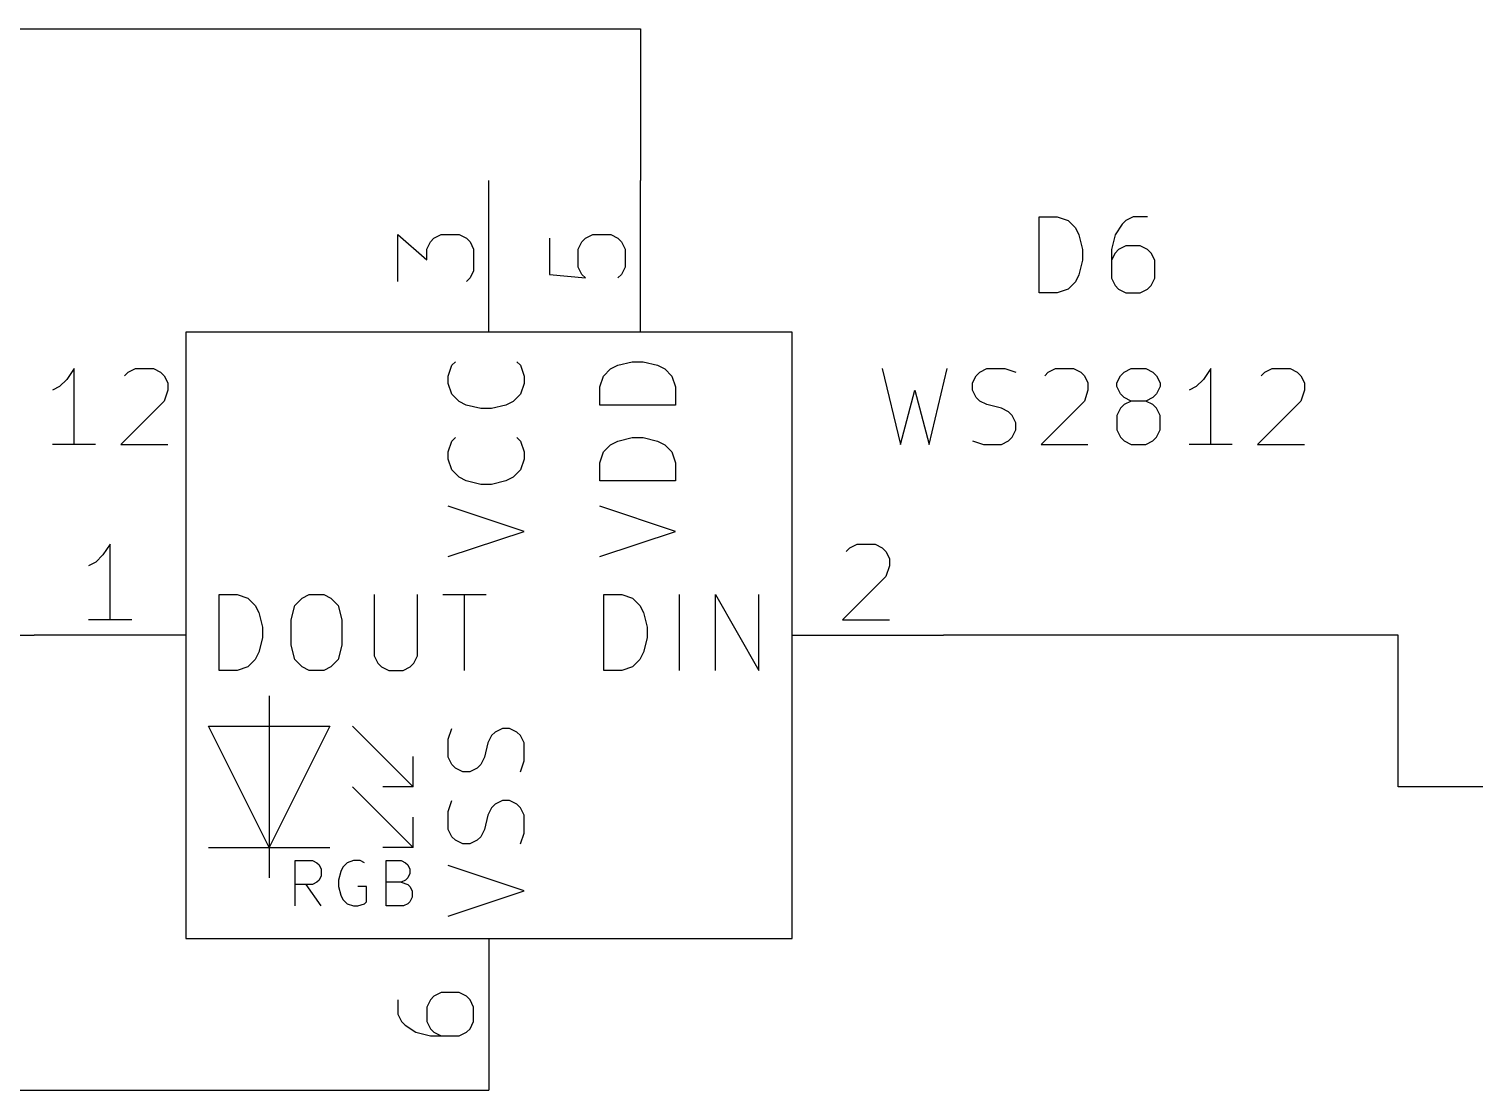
# Model space of a CAD drawing. Extents: x 0.4 to 11.3, y -7.9 to -0.4.
# Drawn here: x 4.846 to 5.8, y -3.75 to -3.05 of the extents above; entities that cross this region are included whole.
import ezdxf

# ---------------------------------------------------------------- set-up
doc = ezdxf.new("R2010")
doc.units = 0
doc.header["$MEASUREMENT"] = 0
for name, color, linetype in [('CYAN2', 4, 'CONTINUOUS'), ('GREEN3', 91, 'CONTINUOUS'), ('LYELLOW', 51, 'CONTINUOUS'), ('RED2', 1, 'CONTINUOUS'), ('RED3', 11, 'CONTINUOUS')]:
    doc.layers.add(name, color=color, linetype=linetype)

msp = doc.modelspace()

# ---------------------------------------------------------------- linework, layer by layer
at = {"layer": 'CYAN2', "linetype": 'CONTINUOUS'}
for p, q in [((5.51309, -3.22404), (5.51309, -3.17404)), ((5.51309, -3.17404), (5.525, -3.17404)), ((5.51309, -3.22404), (5.51309, -3.17404)), ((5.51309, -3.17404), (5.525, -3.17404)), ((5.525, -3.17404), (5.53214, -3.17642)), ((5.525, -3.17404), (5.53214, -3.17642)), ((5.575, -3.17404), (5.57024, -3.17642)), ((5.575, -3.17404), (5.57024, -3.17642)), ((5.58452, -3.17404), (5.575, -3.17404)), ((5.58452, -3.17404), (5.575, -3.17404)), ((5.53214, -3.17642), (5.5369, -3.18119)), ((5.53214, -3.17642), (5.5369, -3.18119)), ((5.5369, -3.18119), (5.53928, -3.18594)), ((5.5369, -3.18119), (5.53928, -3.18594)), ((5.56785, -3.1788), (5.56309, -3.18594)), ((5.56785, -3.1788), (5.56309, -3.18594)), ((5.57024, -3.17642), (5.56785, -3.1788)), ((5.57024, -3.17642), (5.56785, -3.1788)), ((5.53928, -3.18594), (5.54166, -3.19547)), ((5.53928, -3.18594), (5.54166, -3.19547)), ((5.56309, -3.18594), (5.56071, -3.19547)), ((5.56309, -3.18594), (5.56071, -3.19547)), ((5.57024, -3.19309), (5.56547, -3.19547)), ((5.57024, -3.19309), (5.56547, -3.19547)), ((5.57976, -3.19309), (5.57024, -3.19309)), ((5.57976, -3.19309), (5.57024, -3.19309)), ((5.58452, -3.19547), (5.57976, -3.19309)), ((5.58452, -3.19547), (5.57976, -3.19309)), ((5.54166, -3.20261), (5.53928, -3.21213)), ((5.54166, -3.20261), (5.53928, -3.21213)), ((5.54166, -3.19547), (5.54166, -3.20261)), ((5.54166, -3.19547), (5.54166, -3.20261)), ((5.56071, -3.19547), (5.56071, -3.21452)), ((5.56071, -3.19547), (5.56071, -3.21452)), ((5.56309, -3.19785), (5.56071, -3.20261)), ((5.56309, -3.19785), (5.56071, -3.20261)), ((5.56547, -3.19547), (5.56309, -3.19785)), ((5.56547, -3.19547), (5.56309, -3.19785)), ((5.5869, -3.19785), (5.58452, -3.19547)), ((5.5869, -3.19785), (5.58452, -3.19547)), ((5.58928, -3.20261), (5.5869, -3.19785)), ((5.58928, -3.20261), (5.5869, -3.19785)), ((5.58928, -3.21452), (5.58928, -3.20261)), ((5.58928, -3.21452), (5.58928, -3.20261)), ((5.53928, -3.21213), (5.5369, -3.2169)), ((5.53928, -3.21213), (5.5369, -3.2169)), ((5.53214, -3.22166), (5.525, -3.22404)), ((5.53214, -3.22166), (5.525, -3.22404)), ((5.5369, -3.2169), (5.53214, -3.22166)), ((5.5369, -3.2169), (5.53214, -3.22166)), ((5.56071, -3.21452), (5.56309, -3.21928)), ((5.56071, -3.21452), (5.56309, -3.21928)), ((5.56309, -3.21928), (5.56547, -3.22166)), ((5.56309, -3.21928), (5.56547, -3.22166)), ((5.56547, -3.22166), (5.57024, -3.22404)), ((5.56547, -3.22166), (5.57024, -3.22404)), ((5.57976, -3.22404), (5.58452, -3.22166)), ((5.57976, -3.22404), (5.58452, -3.22166)), ((5.58452, -3.22166), (5.5869, -3.21928)), ((5.58452, -3.22166), (5.5869, -3.21928)), ((5.5869, -3.21928), (5.58928, -3.21452)), ((5.5869, -3.21928), (5.58928, -3.21452)), ((5.525, -3.22404), (5.51309, -3.22404)), ((5.525, -3.22404), (5.51309, -3.22404)), ((5.57024, -3.22404), (5.57976, -3.22404)), ((5.57024, -3.22404), (5.57976, -3.22404)), ((5.12551, -3.2719), (5.12789, -3.26952)), ((5.12551, -3.2719), (5.12789, -3.26952)), ((5.16837, -3.26952), (5.17075, -3.2719)), ((5.16837, -3.26952), (5.17075, -3.2719)), ((5.23504, -3.2719), (5.24456, -3.26952)), ((5.23504, -3.2719), (5.24456, -3.26952)), ((5.24456, -3.26952), (5.2517, -3.26952)), ((5.24456, -3.26952), (5.2517, -3.26952)), ((5.2517, -3.26952), (5.26122, -3.2719)), ((5.2517, -3.26952), (5.26122, -3.2719)), ((4.87619, -3.27404), (4.87143, -3.28119)), ((4.87619, -3.27404), (4.87143, -3.28119)), ((4.87619, -3.32404), (4.87619, -3.27404)), ((4.87619, -3.32404), (4.87619, -3.27404)), ((4.90952, -3.2788), (4.9119, -3.27642)), ((4.90952, -3.2788), (4.9119, -3.27642)), ((4.9119, -3.27642), (4.91666, -3.27404)), ((4.9119, -3.27642), (4.91666, -3.27404)), ((4.91666, -3.27404), (4.92857, -3.27404)), ((4.91666, -3.27404), (4.92857, -3.27404)), ((4.92857, -3.27404), (4.93333, -3.27642)), ((4.92857, -3.27404), (4.93333, -3.27642)), ((4.93333, -3.27642), (4.93571, -3.2788)), ((4.93333, -3.27642), (4.93571, -3.2788)), ((4.93571, -3.2788), (4.93809, -3.28356)), ((4.93571, -3.2788), (4.93809, -3.28356)), ((5.12313, -3.27905), (5.12551, -3.2719)), ((5.12313, -3.27905), (5.12551, -3.2719)), ((5.12313, -3.28381), (5.12313, -3.27905)), ((5.12313, -3.28381), (5.12313, -3.27905)), ((5.17075, -3.2719), (5.17313, -3.27905)), ((5.17075, -3.2719), (5.17313, -3.27905)), ((5.17313, -3.27905), (5.17313, -3.28381)), ((5.17313, -3.27905), (5.17313, -3.28381)), ((5.22313, -3.28619), (5.22551, -3.27905)), ((5.22313, -3.28619), (5.22551, -3.27905)), ((5.22551, -3.27905), (5.23028, -3.27428)), ((5.22551, -3.27905), (5.23028, -3.27428)), ((5.23028, -3.27428), (5.23504, -3.2719)), ((5.23028, -3.27428), (5.23504, -3.2719)), ((5.26122, -3.2719), (5.26599, -3.27428)), ((5.26122, -3.2719), (5.26599, -3.27428)), ((5.26599, -3.27428), (5.27075, -3.27905)), ((5.26599, -3.27428), (5.27075, -3.27905)), ((5.27075, -3.27905), (5.27313, -3.28619)), ((5.27075, -3.27905), (5.27313, -3.28619)), ((5.40952, -3.27404), (5.42143, -3.32404)), ((5.40952, -3.27404), (5.42143, -3.32404)), ((5.44048, -3.32404), (5.45238, -3.27404)), ((5.44048, -3.32404), (5.45238, -3.27404)), ((5.46905, -3.28356), (5.47143, -3.2788)), ((5.46905, -3.28356), (5.47143, -3.2788)), ((5.47143, -3.2788), (5.47381, -3.27642)), ((5.47143, -3.2788), (5.47381, -3.27642)), ((5.47381, -3.27642), (5.47857, -3.27404)), ((5.47381, -3.27642), (5.47857, -3.27404)), ((5.47857, -3.27404), (5.49047, -3.27404)), ((5.47857, -3.27404), (5.49047, -3.27404)), ((5.49047, -3.27404), (5.49762, -3.27642)), ((5.49047, -3.27404), (5.49762, -3.27642)), ((5.51667, -3.2788), (5.51904, -3.27642)), ((5.51667, -3.2788), (5.51904, -3.27642)), ((5.51904, -3.27642), (5.52381, -3.27404)), ((5.51904, -3.27642), (5.52381, -3.27404)), ((5.52381, -3.27404), (5.53571, -3.27404)), ((5.52381, -3.27404), (5.53571, -3.27404)), ((5.53571, -3.27404), (5.54047, -3.27642)), ((5.53571, -3.27404), (5.54047, -3.27642)), ((5.54047, -3.27642), (5.54285, -3.2788)), ((5.54047, -3.27642), (5.54285, -3.2788)), ((5.54285, -3.2788), (5.54524, -3.28356)), ((5.54285, -3.2788), (5.54524, -3.28356)), ((5.56428, -3.28356), (5.56666, -3.2788)), ((5.56428, -3.28356), (5.56666, -3.2788)), ((5.56666, -3.2788), (5.56904, -3.27642)), ((5.56666, -3.2788), (5.56904, -3.27642)), ((5.56904, -3.27642), (5.57381, -3.27404)), ((5.56904, -3.27642), (5.57381, -3.27404)), ((5.57381, -3.27404), (5.58333, -3.27404)), ((5.57381, -3.27404), (5.58333, -3.27404)), ((5.58333, -3.27404), (5.58809, -3.27642)), ((5.58333, -3.27404), (5.58809, -3.27642)), ((5.58809, -3.27642), (5.59047, -3.2788)), ((5.58809, -3.27642), (5.59047, -3.2788)), ((5.59047, -3.2788), (5.59285, -3.28356)), ((5.59047, -3.2788), (5.59285, -3.28356)), ((5.62619, -3.27404), (5.62143, -3.28119)), ((5.62619, -3.27404), (5.62143, -3.28119)), ((5.62619, -3.32404), (5.62619, -3.27404)), ((5.62619, -3.32404), (5.62619, -3.27404)), ((5.65952, -3.2788), (5.6619, -3.27642)), ((5.65952, -3.2788), (5.6619, -3.27642)), ((5.6619, -3.27642), (5.66666, -3.27404)), ((5.6619, -3.27642), (5.66666, -3.27404)), ((5.66666, -3.27404), (5.67857, -3.27404)), ((5.66666, -3.27404), (5.67857, -3.27404)), ((5.67857, -3.27404), (5.68333, -3.27642)), ((5.67857, -3.27404), (5.68333, -3.27642)), ((5.68333, -3.27642), (5.68571, -3.2788)), ((5.68333, -3.27642), (5.68571, -3.2788)), ((5.68571, -3.2788), (5.68809, -3.28356)), ((5.68571, -3.2788), (5.68809, -3.28356)), ((4.86666, -3.28594), (4.8619, -3.28833)), ((4.86666, -3.28594), (4.8619, -3.28833)), ((4.87143, -3.28119), (4.86666, -3.28594)), ((4.87143, -3.28119), (4.86666, -3.28594)), ((4.93809, -3.28833), (4.93571, -3.29547)), ((4.93809, -3.28833), (4.93571, -3.29547)), ((4.93809, -3.28356), (4.93809, -3.28833)), ((4.93809, -3.28356), (4.93809, -3.28833)), ((5.12551, -3.29095), (5.12313, -3.28381)), ((5.12551, -3.29095), (5.12313, -3.28381)), ((5.17313, -3.28381), (5.17075, -3.29095)), ((5.17313, -3.28381), (5.17075, -3.29095)), ((5.22313, -3.29809), (5.22313, -3.28619)), ((5.22313, -3.29809), (5.22313, -3.28619)), ((5.27313, -3.28619), (5.27313, -3.29809)), ((5.27313, -3.28619), (5.27313, -3.29809)), ((5.42143, -3.32404), (5.43095, -3.28833)), ((5.42143, -3.32404), (5.43095, -3.28833)), ((5.43095, -3.28833), (5.44048, -3.32404)), ((5.43095, -3.28833), (5.44048, -3.32404)), ((5.46905, -3.28833), (5.46905, -3.28356)), ((5.46905, -3.28833), (5.46905, -3.28356)), ((5.47143, -3.29309), (5.46905, -3.28833)), ((5.47143, -3.29309), (5.46905, -3.28833)), ((5.54524, -3.28833), (5.54285, -3.29547)), ((5.54524, -3.28833), (5.54285, -3.29547)), ((5.54524, -3.28356), (5.54524, -3.28833)), ((5.54524, -3.28356), (5.54524, -3.28833)), ((5.56428, -3.28594), (5.56428, -3.28356)), ((5.56428, -3.28594), (5.56428, -3.28356)), ((5.56666, -3.29071), (5.56428, -3.28594)), ((5.56666, -3.29071), (5.56428, -3.28594)), ((5.59285, -3.28594), (5.59047, -3.29071)), ((5.59285, -3.28594), (5.59047, -3.29071)), ((5.59285, -3.28356), (5.59285, -3.28594)), ((5.59285, -3.28356), (5.59285, -3.28594)), ((5.61666, -3.28594), (5.6119, -3.28833)), ((5.61666, -3.28594), (5.6119, -3.28833)), ((5.62143, -3.28119), (5.61666, -3.28594)), ((5.62143, -3.28119), (5.61666, -3.28594)), ((5.68809, -3.28833), (5.68571, -3.29547)), ((5.68809, -3.28833), (5.68571, -3.29547)), ((5.68809, -3.28356), (5.68809, -3.28833)), ((5.68809, -3.28356), (5.68809, -3.28833)), ((4.93571, -3.29547), (4.90714, -3.32404)), ((4.93571, -3.29547), (4.90714, -3.32404)), ((5.13028, -3.29571), (5.12551, -3.29095)), ((5.13028, -3.29571), (5.12551, -3.29095)), ((5.13504, -3.29809), (5.13028, -3.29571)), ((5.13504, -3.29809), (5.13028, -3.29571)), ((5.14456, -3.30047), (5.13504, -3.29809)), ((5.14456, -3.30047), (5.13504, -3.29809)), ((5.16122, -3.29809), (5.1517, -3.30047)), ((5.16122, -3.29809), (5.1517, -3.30047)), ((5.16599, -3.29571), (5.16122, -3.29809)), ((5.16599, -3.29571), (5.16122, -3.29809)), ((5.17075, -3.29095), (5.16599, -3.29571)), ((5.17075, -3.29095), (5.16599, -3.29571)), ((5.27313, -3.29809), (5.22313, -3.29809)), ((5.27313, -3.29809), (5.22313, -3.29809)), ((5.47381, -3.29547), (5.47143, -3.29309)), ((5.47381, -3.29547), (5.47143, -3.29309)), ((5.47857, -3.29785), (5.47381, -3.29547)), ((5.47857, -3.29785), (5.47381, -3.29547)), ((5.48809, -3.30023), (5.47857, -3.29785)), ((5.48809, -3.30023), (5.47857, -3.29785)), ((5.54285, -3.29547), (5.51428, -3.32404)), ((5.54285, -3.29547), (5.51428, -3.32404)), ((5.56904, -3.29309), (5.56666, -3.29071)), ((5.56904, -3.29309), (5.56666, -3.29071)), ((5.56904, -3.29785), (5.56666, -3.30023)), ((5.56904, -3.29785), (5.56666, -3.30023)), ((5.57381, -3.29547), (5.56904, -3.29309)), ((5.57381, -3.29547), (5.56904, -3.29309)), ((5.57381, -3.29547), (5.56904, -3.29785)), ((5.57381, -3.29547), (5.56904, -3.29785)), ((5.58333, -3.29547), (5.57381, -3.29547)), ((5.58333, -3.29547), (5.57381, -3.29547)), ((5.58809, -3.29309), (5.58333, -3.29547)), ((5.58809, -3.29309), (5.58333, -3.29547)), ((5.58809, -3.29785), (5.58333, -3.29547)), ((5.58809, -3.29785), (5.58333, -3.29547)), ((5.59047, -3.29071), (5.58809, -3.29309)), ((5.59047, -3.29071), (5.58809, -3.29309)), ((5.59047, -3.30023), (5.58809, -3.29785)), ((5.59047, -3.30023), (5.58809, -3.29785)), ((5.68571, -3.29547), (5.65714, -3.32404)), ((5.68571, -3.29547), (5.65714, -3.32404)), ((5.1517, -3.30047), (5.14456, -3.30047)), ((5.1517, -3.30047), (5.14456, -3.30047)), ((5.49285, -3.30261), (5.48809, -3.30023)), ((5.49285, -3.30261), (5.48809, -3.30023)), ((5.49524, -3.30499), (5.49285, -3.30261)), ((5.49524, -3.30499), (5.49285, -3.30261)), ((5.49762, -3.30976), (5.49524, -3.30499)), ((5.49762, -3.30976), (5.49524, -3.30499)), ((5.56666, -3.30023), (5.56428, -3.30499)), ((5.56666, -3.30023), (5.56428, -3.30499)), ((5.56428, -3.30499), (5.56428, -3.31452)), ((5.56428, -3.30499), (5.56428, -3.31452)), ((5.59285, -3.30499), (5.59047, -3.30023)), ((5.59285, -3.30499), (5.59047, -3.30023)), ((5.59285, -3.31452), (5.59285, -3.30499)), ((5.59285, -3.31452), (5.59285, -3.30499)), ((5.49524, -3.31928), (5.49762, -3.31452)), ((5.49524, -3.31928), (5.49762, -3.31452)), ((5.49762, -3.31452), (5.49762, -3.30976)), ((5.49762, -3.31452), (5.49762, -3.30976)), ((5.56428, -3.31452), (5.56666, -3.31928)), ((5.56428, -3.31452), (5.56666, -3.31928)), ((5.59047, -3.31928), (5.59285, -3.31452)), ((5.59047, -3.31928), (5.59285, -3.31452)), ((4.89047, -3.32404), (4.8619, -3.32404)), ((4.89047, -3.32404), (4.8619, -3.32404)), ((4.90714, -3.32404), (4.93809, -3.32404)), ((4.90714, -3.32404), (4.93809, -3.32404)), ((5.12313, -3.32905), (5.12551, -3.3219)), ((5.12313, -3.32905), (5.12551, -3.3219)), ((5.12551, -3.3219), (5.12789, -3.31952)), ((5.12551, -3.3219), (5.12789, -3.31952)), ((5.16837, -3.31952), (5.17075, -3.3219)), ((5.16837, -3.31952), (5.17075, -3.3219)), ((5.17075, -3.3219), (5.17313, -3.32905)), ((5.17075, -3.3219), (5.17313, -3.32905)), ((5.22551, -3.32905), (5.23028, -3.32428)), ((5.22551, -3.32905), (5.23028, -3.32428)), ((5.23028, -3.32428), (5.23504, -3.3219)), ((5.23028, -3.32428), (5.23504, -3.3219)), ((5.23504, -3.3219), (5.24456, -3.31952)), ((5.23504, -3.3219), (5.24456, -3.31952)), ((5.24456, -3.31952), (5.2517, -3.31952)), ((5.24456, -3.31952), (5.2517, -3.31952)), ((5.2517, -3.31952), (5.26122, -3.3219)), ((5.2517, -3.31952), (5.26122, -3.3219)), ((5.26122, -3.3219), (5.26599, -3.32428)), ((5.26122, -3.3219), (5.26599, -3.32428)), ((5.26599, -3.32428), (5.27075, -3.32905)), ((5.26599, -3.32428), (5.27075, -3.32905)), ((5.46905, -3.32166), (5.47619, -3.32404)), ((5.46905, -3.32166), (5.47619, -3.32404)), ((5.47619, -3.32404), (5.48809, -3.32404)), ((5.47619, -3.32404), (5.48809, -3.32404)), ((5.48809, -3.32404), (5.49285, -3.32166)), ((5.48809, -3.32404), (5.49285, -3.32166)), ((5.49285, -3.32166), (5.49524, -3.31928)), ((5.49285, -3.32166), (5.49524, -3.31928)), ((5.51428, -3.32404), (5.54524, -3.32404)), ((5.51428, -3.32404), (5.54524, -3.32404)), ((5.56666, -3.31928), (5.56904, -3.32166)), ((5.56666, -3.31928), (5.56904, -3.32166)), ((5.56904, -3.32166), (5.57381, -3.32404)), ((5.56904, -3.32166), (5.57381, -3.32404)), ((5.57381, -3.32404), (5.58333, -3.32404)), ((5.57381, -3.32404), (5.58333, -3.32404)), ((5.58333, -3.32404), (5.58809, -3.32166)), ((5.58333, -3.32404), (5.58809, -3.32166)), ((5.58809, -3.32166), (5.59047, -3.31928)), ((5.58809, -3.32166), (5.59047, -3.31928)), ((5.64047, -3.32404), (5.6119, -3.32404)), ((5.64047, -3.32404), (5.6119, -3.32404)), ((5.65714, -3.32404), (5.68809, -3.32404)), ((5.65714, -3.32404), (5.68809, -3.32404)), ((5.12313, -3.33381), (5.12313, -3.32905)), ((5.12313, -3.33381), (5.12313, -3.32905)), ((5.12551, -3.34095), (5.12313, -3.33381)), ((5.12551, -3.34095), (5.12313, -3.33381)), ((5.17313, -3.33381), (5.17075, -3.34095)), ((5.17313, -3.33381), (5.17075, -3.34095)), ((5.17313, -3.32905), (5.17313, -3.33381)), ((5.17313, -3.32905), (5.17313, -3.33381)), ((5.22313, -3.33619), (5.22551, -3.32905)), ((5.22313, -3.33619), (5.22551, -3.32905)), ((5.22313, -3.34809), (5.22313, -3.33619)), ((5.22313, -3.34809), (5.22313, -3.33619)), ((5.27075, -3.32905), (5.27313, -3.33619)), ((5.27075, -3.32905), (5.27313, -3.33619)), ((5.27313, -3.33619), (5.27313, -3.34809)), ((5.27313, -3.33619), (5.27313, -3.34809)), ((5.13028, -3.34571), (5.12551, -3.34095)), ((5.13028, -3.34571), (5.12551, -3.34095)), ((5.13504, -3.34809), (5.13028, -3.34571)), ((5.13504, -3.34809), (5.13028, -3.34571)), ((5.16599, -3.34571), (5.16122, -3.34809)), ((5.16599, -3.34571), (5.16122, -3.34809)), ((5.17075, -3.34095), (5.16599, -3.34571)), ((5.17075, -3.34095), (5.16599, -3.34571)), ((5.14456, -3.35047), (5.13504, -3.34809)), ((5.14456, -3.35047), (5.13504, -3.34809)), ((5.1517, -3.35047), (5.14456, -3.35047)), ((5.1517, -3.35047), (5.14456, -3.35047)), ((5.16122, -3.34809), (5.1517, -3.35047)), ((5.16122, -3.34809), (5.1517, -3.35047)), ((5.27313, -3.34809), (5.22313, -3.34809)), ((5.27313, -3.34809), (5.22313, -3.34809)), ((5.17313, -3.38143), (5.12313, -3.36476)), ((5.17313, -3.38143), (5.12313, -3.36476)), ((5.27313, -3.38143), (5.22313, -3.36476)), ((5.27313, -3.38143), (5.22313, -3.36476)), ((5.12313, -3.39809), (5.17313, -3.38143)), ((5.12313, -3.39809), (5.17313, -3.38143)), ((5.22313, -3.39809), (5.27313, -3.38143)), ((5.22313, -3.39809), (5.27313, -3.38143)), ((4.9719, -3.47313), (4.9719, -3.42313)), ((4.9719, -3.42313), (4.98381, -3.42313)), ((4.9719, -3.47313), (4.9719, -3.42313)), ((4.9719, -3.42313), (4.98381, -3.42313)), ((4.98381, -3.42313), (4.99095, -3.42551)), ((4.98381, -3.42313), (4.99095, -3.42551)), ((5.02667, -3.42551), (5.03143, -3.42313)), ((5.02667, -3.42551), (5.03143, -3.42313)), ((5.03143, -3.42313), (5.04095, -3.42313)), ((5.03143, -3.42313), (5.04095, -3.42313)), ((5.04095, -3.42313), (5.04571, -3.42551)), ((5.04095, -3.42313), (5.04571, -3.42551)), ((5.07428, -3.42313), (5.07428, -3.46361)), ((5.07428, -3.42313), (5.07428, -3.46361)), ((5.10285, -3.46361), (5.10285, -3.42313)), ((5.10285, -3.46361), (5.10285, -3.42313)), ((5.11952, -3.42313), (5.14809, -3.42313)), ((5.11952, -3.42313), (5.14809, -3.42313)), ((5.13381, -3.47313), (5.13381, -3.42313)), ((5.13381, -3.47313), (5.13381, -3.42313)), ((5.22571, -3.47313), (5.22571, -3.42313)), ((5.22571, -3.42313), (5.23761, -3.42313)), ((5.22571, -3.47313), (5.22571, -3.42313)), ((5.22571, -3.42313), (5.23761, -3.42313)), ((5.23761, -3.42313), (5.24476, -3.42551)), ((5.23761, -3.42313), (5.24476, -3.42551)), ((5.27571, -3.47313), (5.27571, -3.42313)), ((5.27571, -3.47313), (5.27571, -3.42313)), ((5.29952, -3.47313), (5.29952, -3.42313)), ((5.29952, -3.42313), (5.32809, -3.47313)), ((5.29952, -3.47313), (5.29952, -3.42313)), ((5.29952, -3.42313), (5.32809, -3.47313)), ((5.32809, -3.47313), (5.32809, -3.42313)), ((5.32809, -3.47313), (5.32809, -3.42313)), ((4.99095, -3.42551), (4.99571, -3.43028)), ((4.99095, -3.42551), (4.99571, -3.43028)), ((4.99571, -3.43028), (4.99809, -3.43504)), ((4.99571, -3.43028), (4.99809, -3.43504)), ((5.01952, -3.4398), (5.0219, -3.43028)), ((5.01952, -3.4398), (5.0219, -3.43028)), ((5.0219, -3.43028), (5.02667, -3.42551)), ((5.0219, -3.43028), (5.02667, -3.42551)), ((5.04571, -3.42551), (5.05047, -3.43028)), ((5.04571, -3.42551), (5.05047, -3.43028)), ((5.05047, -3.43028), (5.05285, -3.4398)), ((5.05047, -3.43028), (5.05285, -3.4398)), ((5.24476, -3.42551), (5.24952, -3.43028)), ((5.24476, -3.42551), (5.24952, -3.43028)), ((5.24952, -3.43028), (5.2519, -3.43504)), ((5.24952, -3.43028), (5.2519, -3.43504)), ((4.99809, -3.43504), (5.00047, -3.44456)), ((4.99809, -3.43504), (5.00047, -3.44456)), ((5.01952, -3.45646), (5.01952, -3.4398)), ((5.01952, -3.45646), (5.01952, -3.4398)), ((5.05285, -3.4398), (5.05285, -3.45646)), ((5.05285, -3.4398), (5.05285, -3.45646)), ((5.2519, -3.43504), (5.25428, -3.44456)), ((5.2519, -3.43504), (5.25428, -3.44456)), ((5.00047, -3.4517), (4.99809, -3.46122)), ((5.00047, -3.4517), (4.99809, -3.46122)), ((5.00047, -3.44456), (5.00047, -3.4517)), ((5.00047, -3.44456), (5.00047, -3.4517)), ((5.25428, -3.4517), (5.2519, -3.46122)), ((5.25428, -3.4517), (5.2519, -3.46122)), ((5.25428, -3.44456), (5.25428, -3.4517)), ((5.25428, -3.44456), (5.25428, -3.4517)), ((4.99809, -3.46122), (4.99571, -3.46599)), ((4.99809, -3.46122), (4.99571, -3.46599)), ((5.0219, -3.46599), (5.01952, -3.45646)), ((5.0219, -3.46599), (5.01952, -3.45646)), ((5.05285, -3.45646), (5.05047, -3.46599)), ((5.05285, -3.45646), (5.05047, -3.46599)), ((5.2519, -3.46122), (5.24952, -3.46599)), ((5.2519, -3.46122), (5.24952, -3.46599)), ((4.99095, -3.47075), (4.98381, -3.47313)), ((4.99095, -3.47075), (4.98381, -3.47313)), ((4.99571, -3.46599), (4.99095, -3.47075)), ((4.99571, -3.46599), (4.99095, -3.47075)), ((5.02667, -3.47075), (5.0219, -3.46599)), ((5.02667, -3.47075), (5.0219, -3.46599)), ((5.03143, -3.47313), (5.02667, -3.47075)), ((5.03143, -3.47313), (5.02667, -3.47075)), ((5.04571, -3.47075), (5.04095, -3.47313)), ((5.04571, -3.47075), (5.04095, -3.47313)), ((5.05047, -3.46599), (5.04571, -3.47075)), ((5.05047, -3.46599), (5.04571, -3.47075)), ((5.07428, -3.46361), (5.07667, -3.46837)), ((5.07428, -3.46361), (5.07667, -3.46837)), ((5.07667, -3.46837), (5.07905, -3.47075)), ((5.07667, -3.46837), (5.07905, -3.47075)), ((5.07905, -3.47075), (5.08381, -3.47313)), ((5.07905, -3.47075), (5.08381, -3.47313)), ((5.09333, -3.47313), (5.09809, -3.47075)), ((5.09333, -3.47313), (5.09809, -3.47075)), ((5.09809, -3.47075), (5.10048, -3.46837)), ((5.09809, -3.47075), (5.10048, -3.46837)), ((5.10048, -3.46837), (5.10285, -3.46361)), ((5.10048, -3.46837), (5.10285, -3.46361)), ((5.24476, -3.47075), (5.23761, -3.47313)), ((5.24476, -3.47075), (5.23761, -3.47313)), ((5.24952, -3.46599), (5.24476, -3.47075)), ((5.24952, -3.46599), (5.24476, -3.47075)), ((4.98381, -3.47313), (4.9719, -3.47313)), ((4.98381, -3.47313), (4.9719, -3.47313)), ((5.04095, -3.47313), (5.03143, -3.47313)), ((5.04095, -3.47313), (5.03143, -3.47313)), ((5.08381, -3.47313), (5.09333, -3.47313)), ((5.08381, -3.47313), (5.09333, -3.47313)), ((5.23761, -3.47313), (5.22571, -3.47313)), ((5.23761, -3.47313), (5.22571, -3.47313)), ((5.12313, -3.51857), (5.12551, -3.51143)), ((5.12313, -3.51857), (5.12551, -3.51143)), ((5.12313, -3.53047), (5.12313, -3.51857)), ((5.12313, -3.53047), (5.12313, -3.51857)), ((5.1517, -3.51619), (5.14932, -3.52095)), ((5.1517, -3.51619), (5.14932, -3.52095)), ((5.15408, -3.51381), (5.1517, -3.51619)), ((5.15408, -3.51381), (5.1517, -3.51619)), ((5.15885, -3.51143), (5.15408, -3.51381)), ((5.15885, -3.51143), (5.15408, -3.51381)), ((5.16361, -3.51143), (5.15885, -3.51143)), ((5.16361, -3.51143), (5.15885, -3.51143)), ((5.16837, -3.51381), (5.16361, -3.51143)), ((5.16837, -3.51381), (5.16361, -3.51143)), ((5.17075, -3.51619), (5.16837, -3.51381)), ((5.17075, -3.51619), (5.16837, -3.51381)), ((5.17313, -3.52095), (5.17075, -3.51619)), ((5.17313, -3.52095), (5.17075, -3.51619)), ((5.14932, -3.52095), (5.14694, -3.53047)), ((5.14932, -3.52095), (5.14694, -3.53047)), ((5.17313, -3.53285), (5.17313, -3.52095)), ((5.17313, -3.53285), (5.17313, -3.52095)), ((5.12551, -3.53524), (5.12313, -3.53047)), ((5.12551, -3.53524), (5.12313, -3.53047)), ((5.12789, -3.53762), (5.12551, -3.53524)), ((5.12789, -3.53762), (5.12551, -3.53524)), ((5.13265, -3.54), (5.12789, -3.53762)), ((5.13265, -3.54), (5.12789, -3.53762)), ((5.14218, -3.53762), (5.13742, -3.54)), ((5.14218, -3.53762), (5.13742, -3.54)), ((5.14456, -3.53524), (5.14218, -3.53762)), ((5.14456, -3.53524), (5.14218, -3.53762)), ((5.14694, -3.53047), (5.14456, -3.53524)), ((5.14694, -3.53047), (5.14456, -3.53524)), ((5.17075, -3.54), (5.17313, -3.53285)), ((5.17075, -3.54), (5.17313, -3.53285)), ((5.13742, -3.54), (5.13265, -3.54)), ((5.13742, -3.54), (5.13265, -3.54)), ((5.12313, -3.56619), (5.12551, -3.55904)), ((5.12313, -3.56619), (5.12551, -3.55904)), ((5.12313, -3.57809), (5.12313, -3.56619)), ((5.12313, -3.57809), (5.12313, -3.56619)), ((5.1517, -3.56381), (5.14932, -3.56857)), ((5.1517, -3.56381), (5.14932, -3.56857)), ((5.15408, -3.56143), (5.1517, -3.56381)), ((5.15408, -3.56143), (5.1517, -3.56381)), ((5.15885, -3.55904), (5.15408, -3.56143)), ((5.15885, -3.55904), (5.15408, -3.56143)), ((5.16361, -3.55904), (5.15885, -3.55904)), ((5.16361, -3.55904), (5.15885, -3.55904)), ((5.16837, -3.56143), (5.16361, -3.55904)), ((5.16837, -3.56143), (5.16361, -3.55904)), ((5.17075, -3.56381), (5.16837, -3.56143)), ((5.17075, -3.56381), (5.16837, -3.56143)), ((5.17313, -3.56857), (5.17075, -3.56381)), ((5.17313, -3.56857), (5.17075, -3.56381)), ((5.14932, -3.56857), (5.14694, -3.57809)), ((5.14932, -3.56857), (5.14694, -3.57809)), ((5.17313, -3.58047), (5.17313, -3.56857)), ((5.17313, -3.58047), (5.17313, -3.56857)), ((5.12551, -3.58285), (5.12313, -3.57809)), ((5.12551, -3.58285), (5.12313, -3.57809)), ((5.12789, -3.58524), (5.12551, -3.58285)), ((5.12789, -3.58524), (5.12551, -3.58285)), ((5.13265, -3.58761), (5.12789, -3.58524)), ((5.13265, -3.58761), (5.12789, -3.58524)), ((5.14218, -3.58524), (5.13742, -3.58761)), ((5.14218, -3.58524), (5.13742, -3.58761)), ((5.14456, -3.58285), (5.14218, -3.58524)), ((5.14456, -3.58285), (5.14218, -3.58524)), ((5.14694, -3.57809), (5.14456, -3.58285)), ((5.14694, -3.57809), (5.14456, -3.58285)), ((5.17075, -3.58761), (5.17313, -3.58047)), ((5.17075, -3.58761), (5.17313, -3.58047)), ((5.13742, -3.58761), (5.13265, -3.58761)), ((5.13742, -3.58761), (5.13265, -3.58761)), ((5.17313, -3.61857), (5.12313, -3.6019)), ((5.17313, -3.61857), (5.12313, -3.6019)), ((5.12313, -3.63524), (5.17313, -3.61857)), ((5.12313, -3.63524), (5.17313, -3.61857))]:
    msp.add_line(p, q, dxfattribs=at)
at = {"layer": 'GREEN3', "linetype": 'CONTINUOUS'}
for p, q in [((4.5, -3.05), (5.25, -3.05)), ((5.25, -3.05), (5.25, -3.15)), ((4.7, -3.45), (4.85, -3.45)), ((5.75, -3.45), (5.45, -3.45)), ((5.75, -3.55), (5.75, -3.45)), ((6.05, -3.55), (5.75, -3.55)), ((4.4, -3.75), (5.15, -3.75))]:
    msp.add_line(p, q, dxfattribs=at)
at = {"layer": 'LYELLOW', "linetype": 'CONTINUOUS'}
for p, q in [((4.95, -3.25), (4.95, -3.65)), ((5.35, -3.25), (4.95, -3.25)), ((5.35, -3.65), (5.35, -3.25)), ((4.95, -3.65), (5.35, -3.65))]:
    msp.add_line(p, q, dxfattribs=at)
at = {"layer": 'RED2', "linetype": 'CONTINUOUS'}
for p, q in [((5.15, -3.25), (5.15, -3.15)), ((5.15, -3.25), (5.15, -3.15)), ((5.25, -3.25), (5.25, -3.15)), ((5.25, -3.25), (5.25, -3.15)), ((4.95, -3.25), (4.95, -3.65)), ((5.35, -3.25), (4.95, -3.25)), ((5.35, -3.65), (5.35, -3.25)), ((4.95, -3.45), (4.85, -3.45)), ((4.95, -3.45), (4.85, -3.45)), ((5.35, -3.45), (5.45, -3.45)), ((5.35, -3.45), (5.45, -3.45)), ((5.005, -3.49), (5.005, -3.59)), ((4.965, -3.51), (5.045, -3.51)), ((5.005, -3.59), (4.965, -3.51)), ((5.045, -3.51), (5.005, -3.59)), ((5.06, -3.51), (5.1, -3.55)), ((5.1, -3.55), (5.1, -3.53)), ((5.06, -3.55), (5.1, -3.59)), ((5.1, -3.55), (5.08, -3.55)), ((5.1, -3.59), (5.1, -3.57)), ((4.965, -3.59), (5.045, -3.59)), ((5.005, -3.59), (5.005, -3.61)), ((5.1, -3.59), (5.08, -3.59)), ((5.02214, -3.62856), (5.02214, -3.59856)), ((5.02214, -3.59856), (5.03357, -3.59856)), ((5.03357, -3.59856), (5.03643, -3.59999)), ((5.03643, -3.59999), (5.03785, -3.60142)), ((5.03785, -3.60142), (5.03928, -3.60428)), ((5.03928, -3.60428), (5.03928, -3.60856)), ((5.05357, -3.60285), (5.05214, -3.60571)), ((5.05643, -3.59999), (5.05357, -3.60285)), ((5.06071, -3.59856), (5.05643, -3.59999)), ((5.065, -3.59856), (5.06071, -3.59856)), ((5.06785, -3.59999), (5.065, -3.59856)), ((5.08214, -3.62856), (5.08214, -3.59856)), ((5.08214, -3.59856), (5.09214, -3.59856)), ((5.09214, -3.59856), (5.095, -3.59999)), ((5.095, -3.59999), (5.09643, -3.60142)), ((5.09643, -3.60142), (5.09785, -3.60428)), ((5.09785, -3.60428), (5.09785, -3.60714)), ((5.03643, -3.61285), (5.03357, -3.61428)), ((5.03785, -3.61142), (5.03643, -3.61285)), ((5.03928, -3.60856), (5.03785, -3.61142)), ((5.05214, -3.60571), (5.05071, -3.61142)), ((5.05071, -3.61142), (5.05071, -3.61571)), ((5.09214, -3.61285), (5.08214, -3.61285)), ((5.095, -3.61142), (5.09214, -3.61285)), ((5.09214, -3.61285), (5.09643, -3.61428)), ((5.09643, -3.60999), (5.095, -3.61142)), ((5.09785, -3.60714), (5.09643, -3.60999)), ((5.03357, -3.61428), (5.02214, -3.61428)), ((5.03928, -3.62856), (5.02928, -3.61428)), ((5.05071, -3.61571), (5.05214, -3.62142)), ((5.05214, -3.62142), (5.05357, -3.62428)), ((5.06928, -3.61571), (5.06357, -3.61571)), ((5.06928, -3.62571), (5.06928, -3.61571)), ((5.09643, -3.61428), (5.09785, -3.61571)), ((5.09785, -3.61571), (5.09928, -3.61856)), ((5.09928, -3.62285), (5.09785, -3.62571)), ((5.09928, -3.61856), (5.09928, -3.62285)), ((5.05357, -3.62428), (5.05643, -3.62714)), ((5.05643, -3.62714), (5.06071, -3.62856)), ((5.06071, -3.62856), (5.06357, -3.62856)), ((5.06357, -3.62856), (5.06785, -3.62714)), ((5.06785, -3.62714), (5.06928, -3.62571)), ((5.09357, -3.62856), (5.08214, -3.62856)), ((5.09643, -3.62714), (5.09357, -3.62856)), ((5.09785, -3.62571), (5.09643, -3.62714)), ((4.95, -3.65), (5.35, -3.65)), ((5.15, -3.65), (5.15, -3.75)), ((5.15, -3.65), (5.15, -3.75))]:
    msp.add_line(p, q, dxfattribs=at)
at = {"layer": 'RED3', "linetype": 'CONTINUOUS'}
for p, q in [((5.08988, -3.21666), (5.08988, -3.18571)), ((5.08988, -3.18571), (5.10893, -3.20238)), ((5.08988, -3.21666), (5.08988, -3.18571)), ((5.08988, -3.18571), (5.10893, -3.20238)), ((5.10893, -3.19523), (5.11131, -3.19047)), ((5.10893, -3.19523), (5.11131, -3.19047)), ((5.11131, -3.19047), (5.11369, -3.18809)), ((5.11131, -3.19047), (5.11369, -3.18809)), ((5.11369, -3.18809), (5.11845, -3.18571)), ((5.11369, -3.18809), (5.11845, -3.18571)), ((5.11845, -3.18571), (5.13035, -3.18571)), ((5.11845, -3.18571), (5.13035, -3.18571)), ((5.13035, -3.18571), (5.13512, -3.18809)), ((5.13035, -3.18571), (5.13512, -3.18809)), ((5.13512, -3.18809), (5.1375, -3.19047)), ((5.13512, -3.18809), (5.1375, -3.19047)), ((5.1375, -3.19047), (5.13988, -3.19523)), ((5.1375, -3.19047), (5.13988, -3.19523)), ((5.18988, -3.18809), (5.18988, -3.2119)), ((5.18988, -3.18809), (5.18988, -3.2119)), ((5.20893, -3.19523), (5.21131, -3.19047)), ((5.20893, -3.19523), (5.21131, -3.19047)), ((5.21131, -3.19047), (5.21369, -3.18809)), ((5.21131, -3.19047), (5.21369, -3.18809)), ((5.21369, -3.18809), (5.21845, -3.18571)), ((5.21369, -3.18809), (5.21845, -3.18571)), ((5.21845, -3.18571), (5.23035, -3.18571)), ((5.21845, -3.18571), (5.23035, -3.18571)), ((5.23035, -3.18571), (5.23512, -3.18809)), ((5.23035, -3.18571), (5.23512, -3.18809)), ((5.23512, -3.18809), (5.2375, -3.19047)), ((5.23512, -3.18809), (5.2375, -3.19047)), ((5.2375, -3.19047), (5.23988, -3.19523)), ((5.2375, -3.19047), (5.23988, -3.19523)), ((5.10893, -3.20238), (5.10893, -3.19523)), ((5.10893, -3.20238), (5.10893, -3.19523)), ((5.13988, -3.19523), (5.13988, -3.20952)), ((5.13988, -3.19523), (5.13988, -3.20952)), ((5.20893, -3.20714), (5.20893, -3.19523)), ((5.20893, -3.20714), (5.20893, -3.19523)), ((5.23988, -3.19523), (5.23988, -3.20714)), ((5.23988, -3.19523), (5.23988, -3.20714)), ((5.13988, -3.20952), (5.1375, -3.21428)), ((5.13988, -3.20952), (5.1375, -3.21428)), ((5.18988, -3.2119), (5.21369, -3.21428)), ((5.18988, -3.2119), (5.21369, -3.21428)), ((5.21131, -3.2119), (5.20893, -3.20714)), ((5.21131, -3.2119), (5.20893, -3.20714)), ((5.21369, -3.21428), (5.21131, -3.2119)), ((5.21369, -3.21428), (5.21131, -3.2119)), ((5.2375, -3.2119), (5.23512, -3.21428)), ((5.2375, -3.2119), (5.23512, -3.21428)), ((5.23988, -3.20714), (5.2375, -3.2119)), ((5.23988, -3.20714), (5.2375, -3.2119)), ((5.1375, -3.21428), (5.13512, -3.21666)), ((5.1375, -3.21428), (5.13512, -3.21666)), ((4.9, -3.38988), (4.89524, -3.39702)), ((4.9, -3.38988), (4.89524, -3.39702)), ((4.9, -3.43988), (4.9, -3.38988)), ((4.9, -3.43988), (4.9, -3.38988)), ((5.38572, -3.39464), (5.38809, -3.39226)), ((5.38572, -3.39464), (5.38809, -3.39226)), ((5.38809, -3.39226), (5.39286, -3.38988)), ((5.38809, -3.39226), (5.39286, -3.38988)), ((5.39286, -3.38988), (5.40476, -3.38988)), ((5.39286, -3.38988), (5.40476, -3.38988)), ((5.40476, -3.38988), (5.40952, -3.39226)), ((5.40476, -3.38988), (5.40952, -3.39226)), ((5.40952, -3.39226), (5.41191, -3.39464)), ((5.40952, -3.39226), (5.41191, -3.39464)), ((5.41191, -3.39464), (5.41429, -3.3994)), ((5.41191, -3.39464), (5.41429, -3.3994)), ((4.89048, -3.40178), (4.88572, -3.40417)), ((4.89048, -3.40178), (4.88572, -3.40417)), ((4.89524, -3.39702), (4.89048, -3.40178)), ((4.89524, -3.39702), (4.89048, -3.40178)), ((5.41429, -3.40417), (5.41191, -3.41131)), ((5.41429, -3.40417), (5.41191, -3.41131)), ((5.41429, -3.3994), (5.41429, -3.40417)), ((5.41429, -3.3994), (5.41429, -3.40417)), ((5.41191, -3.41131), (5.38333, -3.43988)), ((5.41191, -3.41131), (5.38333, -3.43988)), ((4.91429, -3.43988), (4.88572, -3.43988)), ((4.91429, -3.43988), (4.88572, -3.43988)), ((5.38333, -3.43988), (5.41429, -3.43988)), ((5.38333, -3.43988), (5.41429, -3.43988)), ((5.11369, -3.68809), (5.11131, -3.69047)), ((5.11369, -3.68809), (5.11131, -3.69047)), ((5.11845, -3.68571), (5.11369, -3.68809)), ((5.11845, -3.68571), (5.11369, -3.68809)), ((5.13035, -3.68571), (5.11845, -3.68571)), ((5.13035, -3.68571), (5.11845, -3.68571)), ((5.13512, -3.68809), (5.13035, -3.68571)), ((5.13512, -3.68809), (5.13035, -3.68571)), ((5.1375, -3.69047), (5.13512, -3.68809)), ((5.1375, -3.69047), (5.13512, -3.68809)), ((5.08988, -3.69047), (5.08988, -3.7)), ((5.08988, -3.69047), (5.08988, -3.7)), ((5.11131, -3.69047), (5.10893, -3.69523)), ((5.11131, -3.69047), (5.10893, -3.69523)), ((5.10893, -3.69523), (5.10893, -3.70476)), ((5.10893, -3.69523), (5.10893, -3.70476)), ((5.13988, -3.69523), (5.1375, -3.69047)), ((5.13988, -3.69523), (5.1375, -3.69047)), ((5.13988, -3.70476), (5.13988, -3.69523)), ((5.13988, -3.70476), (5.13988, -3.69523)), ((5.08988, -3.7), (5.09226, -3.70476)), ((5.08988, -3.7), (5.09226, -3.70476)), ((5.09226, -3.70476), (5.09464, -3.70714)), ((5.09226, -3.70476), (5.09464, -3.70714)), ((5.09464, -3.70714), (5.10178, -3.7119)), ((5.09464, -3.70714), (5.10178, -3.7119)), ((5.10893, -3.70476), (5.11131, -3.70952)), ((5.10893, -3.70476), (5.11131, -3.70952)), ((5.1375, -3.70952), (5.13988, -3.70476)), ((5.1375, -3.70952), (5.13988, -3.70476)), ((5.10178, -3.7119), (5.11131, -3.71428)), ((5.10178, -3.7119), (5.11131, -3.71428)), ((5.11131, -3.70952), (5.11369, -3.7119)), ((5.11131, -3.70952), (5.11369, -3.7119)), ((5.11131, -3.71428), (5.13035, -3.71428)), ((5.11131, -3.71428), (5.13035, -3.71428)), ((5.11369, -3.7119), (5.11845, -3.71428)), ((5.11369, -3.7119), (5.11845, -3.71428)), ((5.13035, -3.71428), (5.13512, -3.7119)), ((5.13035, -3.71428), (5.13512, -3.7119)), ((5.13512, -3.7119), (5.1375, -3.70952)), ((5.13512, -3.7119), (5.1375, -3.70952))]:
    msp.add_line(p, q, dxfattribs=at)

doc.saveas('drawing.dxf')
